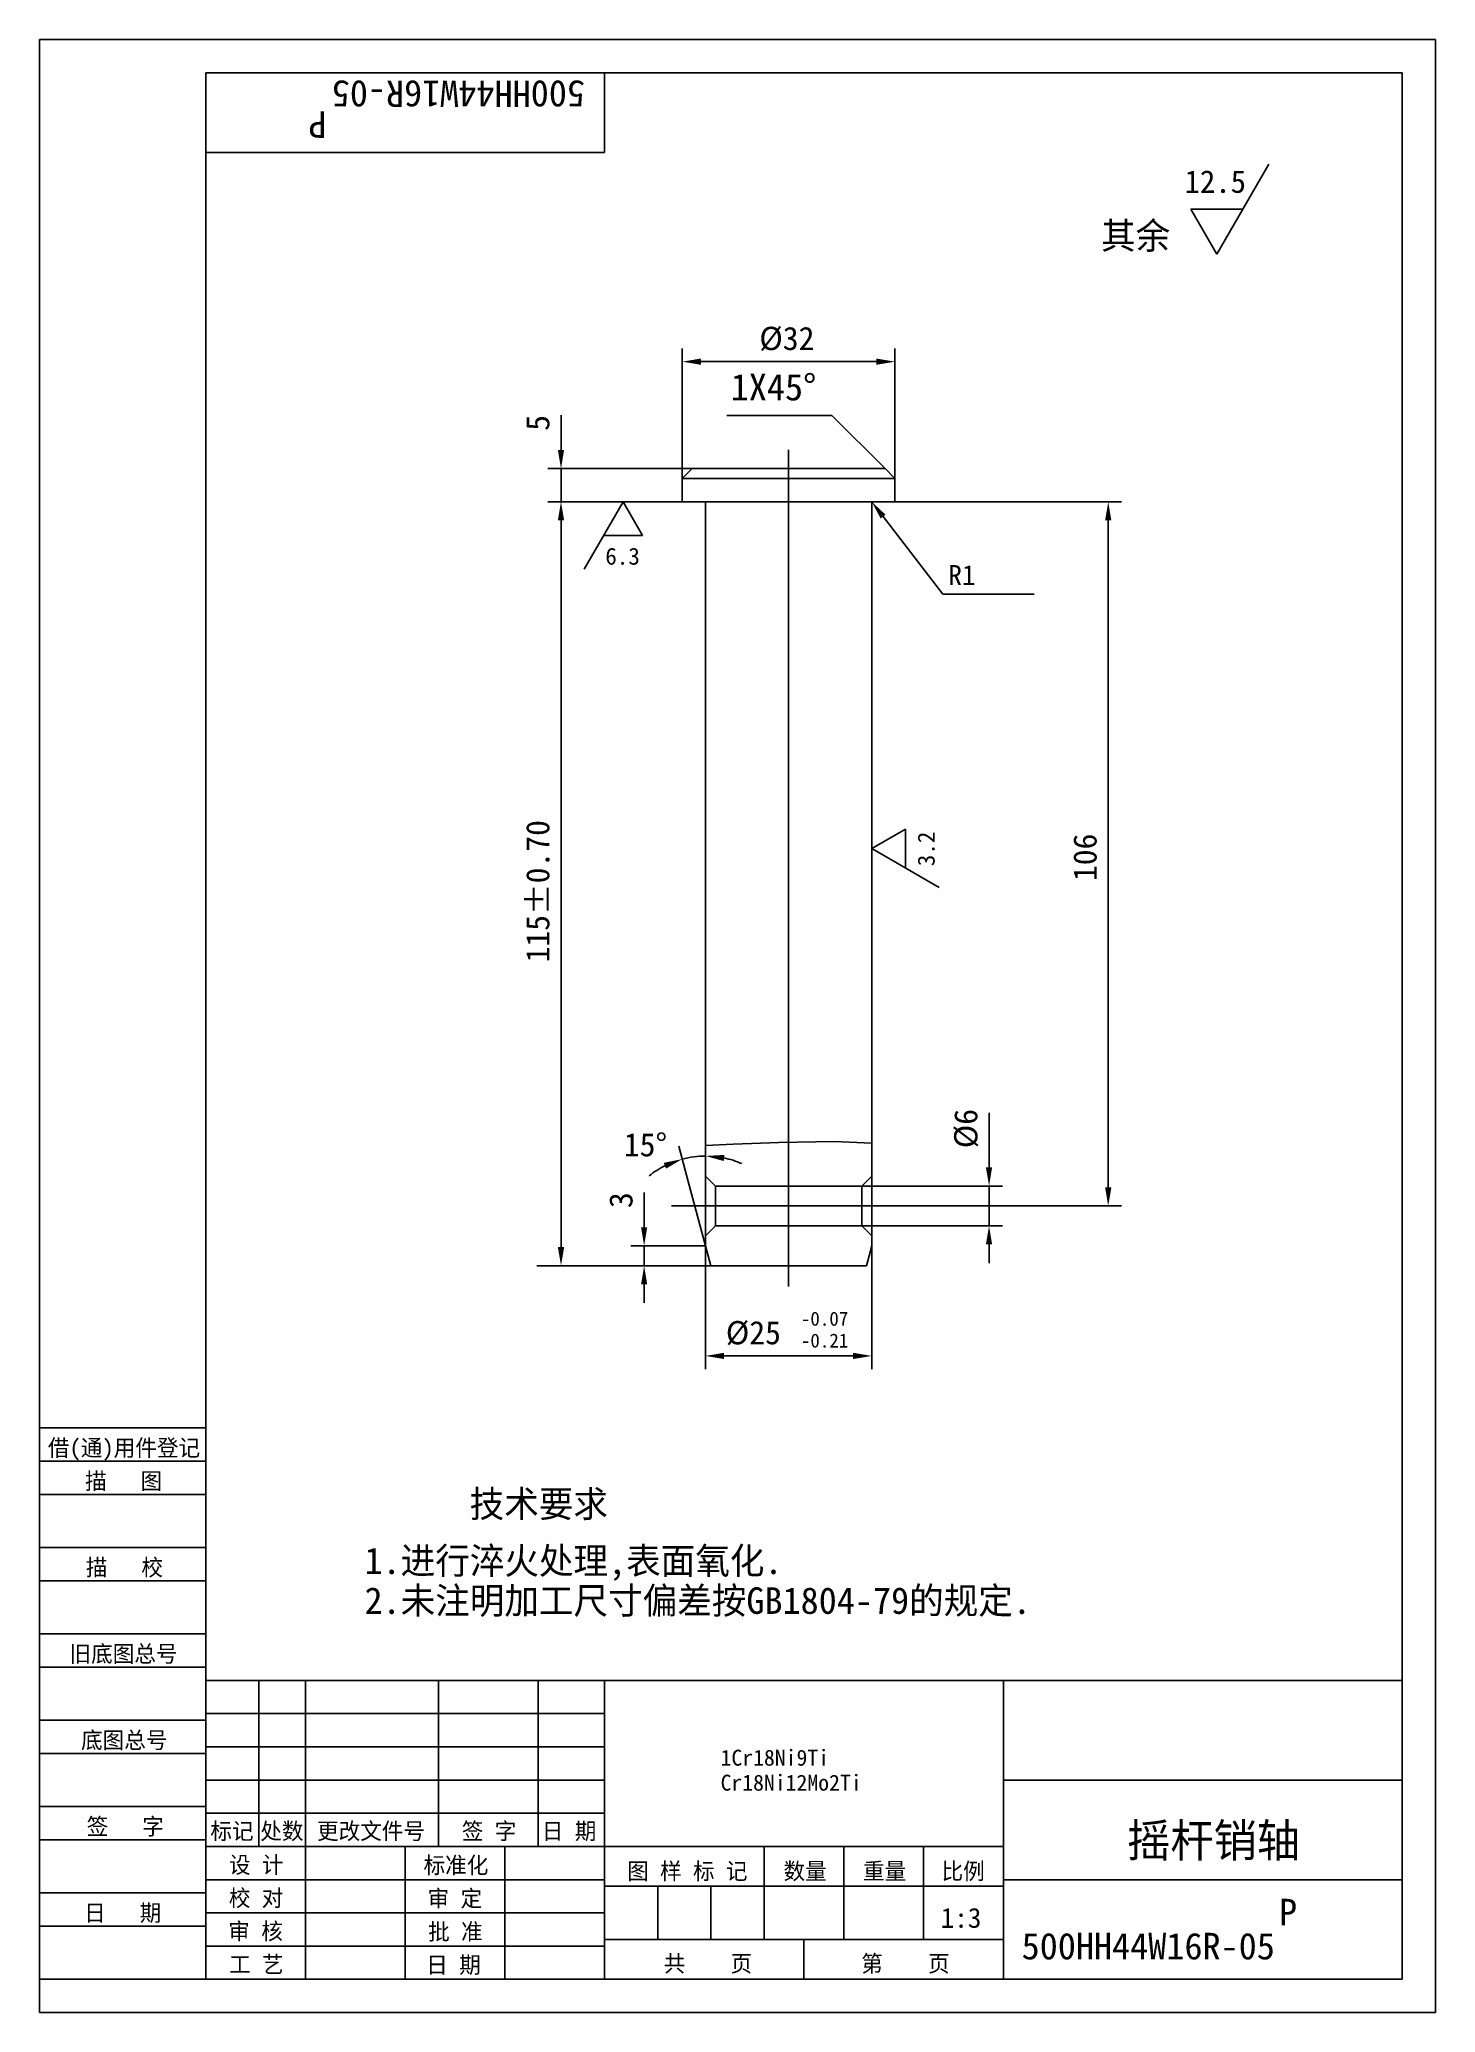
# Model space of a CAD drawing. Header units: metres. Extents: x 0 to 210, y 0 to 297.
import ezdxf

# ---------------------------------------------------------------- set-up
doc = ezdxf.new("R2010")
doc.units = ezdxf.units.M
for name, color, linetype in [('C', 6, 'Continuous'), ('D', 1, 'Continuous'), ('FL', 5, 'Continuous'), ('HA', 5, 'Continuous'), ('T', 7, 'Continuous'), ('TL', 4, 'Continuous')]:
    doc.layers.add(name, color=color, linetype=linetype)

# ---------------------------------------------------------------- blocks, each defined once
blk = doc.blocks.new('TUKUN4')
at = {"layer": 'FL'}
for p, q in [((0, 297), (0, 0)), ((210, 297), (0, 297)), ((210, 0), (210, 297)), ((0, 78), (25, 78)), ((0, 70), (25, 70)), ((0, 65), (25, 65)), ((0, 57), (25, 57)), ((0, 52), (25, 52)), ((33, 25), (33, 50)), ((40, 5), (40, 50)), ((60, 25), (60, 50)), ((75, 25), (75, 50)), ((25, 45), (85, 45)), ((0, 44), (25, 44)), ((0, 39), (25, 39)), ((25, 40), (85, 40)), ((25, 35), (85, 35)), ((0, 31), (25, 31)), ((25, 30), (85, 30)), ((0, 26), (25, 26)), ((70, 5), (70, 25)), ((0, 18), (25, 18)), ((25, 20), (85, 20)), ((25, 15), (85, 15)), ((0, 13), (25, 13)), ((25, 10), (85, 10)), ((0, 0), (210, 0))]:
    blk.add_line(p, q, dxfattribs=at)
at = {"layer": 'TL'}
for p, q in [((25, 5), (25, 292)), ((205, 292), (25, 292)), ((85, 292), (85, 280)), ((205, 5), (205, 292)), ((85, 280), (25, 280)), ((0, 88), (25, 88)), ((0, 83), (25, 83)), ((205, 50), (25, 50)), ((85, 5), (85, 50)), ((145, 5), (145, 50)), ((205, 35), (145, 35)), ((145, 25), (25, 25)), ((55, 5), (55, 25)), ((109, 11), (109, 25)), ((121, 11), (121, 25)), ((133, 11), (133, 25)), ((85, 19), (145, 19)), ((93, 11), (93, 19)), ((101, 11), (101, 19)), ((205, 20), (145, 20)), ((145, 11), (85, 11)), ((115, 5), (115, 11)), ((0, 5), (205, 5))]:
    blk.add_line(p, q, dxfattribs=at)
at = {"layer": 'T'}
for s, p in [('借(通)用件登记', (1.26, 83.76)), ('描   图', (6.86, 78.76)), ('描   校', (6.98, 65.76)), ('旧底图总号', (4.52, 52.76)), ('底图总号', (6.25, 39.76)), ('签   字', (7.1, 26.76)), ('标记', (25.71, 26.07)), ('处数', (33.22, 26.07)), ('更改文件号', (41.75, 26.07)), ('签 字', (63.53, 26.07)), ('日 期', (75.57, 26.07)), ('设 计', (28.5, 20.99)), ('标准化', (57.77, 20.93)), ('图 样 标 记', (88.4, 20.04)), ('数量', (111.92, 20.04)), ('重量', (123.88, 20.04)), ('比例', (135.7, 20.04)), ('校 对', (28.48, 15.99)), ('审 定', (58.39, 15.93)), ('日   期', (6.72, 13.76)), ('审 核', (28.41, 10.99)), ('批 准', (58.46, 10.93)), ('共    页', (93.91, 6.13)), ('第    页', (123.62, 6.13)), ('工 艺', (28.52, 5.99)), ('日 期', (58.18, 5.93))]:
    blk.add_text(s, height=2.5, dxfattribs=at).set_placement(p)

msp = doc.modelspace()

# ---------------------------------------------------------------- linework, layer by layer
at = {"layer": 'C'}
for p, q in [((112.69, 235.21), (112.69, 109.27)), ((112.69, 121.41), (95.07, 121.41)), ((112.69, 121.41), (130.32, 121.41))]:
    msp.add_line(p, q, dxfattribs=at)
at = {"layer": 'D'}
for p, q in [((184.91, 278.21), (177.1, 264.69)), ((173.2, 271.45), (181.01, 271.45)), ((177.1, 264.69), (173.2, 271.45)), ((96.69, 230.91), (96.69, 250.5)), ((128.69, 230.91), (128.69, 250.5)), ((99.49, 248.5), (125.89, 248.5)), ((78.45, 238.01), (78.45, 240.43)), ((78.45, 235.21), (78.45, 238.01)), ((119.21, 240.39), (103.41, 240.39)), ((127.19, 232.41), (119.21, 240.39)), ((98.19, 232.41), (76.45, 232.41)), ((78.45, 227.41), (78.45, 232.41)), ((96.69, 227.41), (76.45, 227.41)), ((96.69, 227.41), (76.45, 227.41)), ((81.93, 217.27), (87.78, 227.41)), ((87.78, 227.41), (90.71, 222.34)), ((128.69, 227.41), (162.77, 227.41)), ((78.45, 224.61), (78.45, 221.81)), ((78.45, 115.21), (78.45, 224.61)), ((126.9, 225.19), (135.89, 213.49)), ((160.77, 224.61), (160.77, 124.21)), ((90.71, 222.34), (84.85, 222.34)), ((135.89, 213.49), (138.69, 213.49)), ((138.69, 213.49), (149.62, 213.49)), ((125.19, 175.23), (130.26, 178.15)), ((130.26, 178.15), (130.26, 172.3)), ((135.33, 169.37), (125.19, 175.23)), ((142.84, 130.01), (142.84, 135.43)), ((97.6, 125.07), (96.18, 130.4)), ((142.84, 127.21), (142.84, 130.01)), ((100.19, 115.41), (97.6, 125.07)), ((90.96, 121.01), (90.96, 123.43)), ((123.69, 124.41), (144.84, 124.41)), ((142.84, 118.41), (142.84, 124.41)), ((90.96, 118.21), (90.96, 121.01)), ((130.32, 121.41), (162.77, 121.41)), ((123.69, 118.41), (144.84, 118.41)), ((100.19, 115.41), (88.96, 115.41)), ((90.96, 112.41), (90.96, 115.41)), ((100.19, 115.41), (100.19, 96.84)), ((125.19, 115.41), (125.19, 96.84)), ((142.84, 115.61), (142.84, 112.81)), ((101, 112.41), (74.8, 112.41)), ((90.96, 109.61), (90.96, 106.81)), ((102.99, 98.84), (122.39, 98.84))]:
    msp.add_line(p, q, dxfattribs=at)
for start, end in [(90, 105), (66.23, 78.11), (116.89, 128.77)]:
    msp.add_arc((100.19, 115.41), 13.52, start, end, dxfattribs=at)
for points in [[(99.49, 248.97), (99.49, 248.03), (96.69, 248.5)], [(125.89, 248.97), (125.89, 248.03), (128.69, 248.5)], [(77.98, 235.21), (78.92, 235.21), (78.45, 232.41)], [(77.98, 224.61), (78.92, 224.61), (78.45, 227.41)], [(77.98, 224.61), (78.92, 224.61), (78.45, 227.41)], [(126.53, 224.9), (127.27, 225.47), (125.19, 227.41)], [(160.3, 224.61), (161.24, 224.61), (160.77, 227.41)], [(93.91, 127.9), (94.25, 127.03), (96.69, 128.47)], [(102.93, 128.17), (103.03, 129.1), (100.19, 128.93)], [(142.37, 127.21), (143.3, 127.21), (142.84, 124.41)], [(160.3, 124.21), (161.24, 124.21), (160.77, 121.41)], [(90.49, 118.21), (91.42, 118.21), (90.96, 115.41)], [(142.37, 115.61), (143.3, 115.61), (142.84, 118.41)], [(77.98, 115.21), (78.92, 115.21), (78.45, 112.41)], [(90.49, 109.61), (91.42, 109.61), (90.96, 112.41)], [(102.99, 99.31), (102.99, 98.37), (100.19, 98.84)], [(122.39, 99.31), (122.39, 98.37), (125.19, 98.84)]]:
    msp.add_solid(points, dxfattribs=at)
at = {"layer": 'HA'}
msp.add_lwpolyline([(100.19, 130.53), (104.37, 130.69), (111.24, 130.94), (119.55, 131.11), (125.19, 130.86)], dxfattribs=at)
at = {"layer": 'TL'}
for p, q in [((96.69, 230.91), (98.19, 232.41)), ((98.19, 232.41), (127.19, 232.41)), ((128.69, 230.91), (127.19, 232.41)), ((96.69, 230.91), (128.69, 230.91)), ((96.69, 230.91), (96.69, 227.41)), ((128.69, 230.91), (128.69, 227.41)), ((96.69, 227.41), (128.69, 227.41)), ((100.19, 227.41), (100.19, 130.53)), ((125.19, 227.41), (125.19, 130.86)), ((100.19, 116.91), (100.19, 125.91)), ((101.69, 124.41), (100.19, 125.91)), ((123.69, 124.41), (125.19, 125.91)), ((125.19, 125.91), (125.19, 116.91)), ((101.69, 124.41), (101.69, 118.41)), ((101.69, 124.41), (123.69, 124.41)), ((123.69, 118.41), (123.69, 124.41)), ((101.69, 118.41), (100.19, 116.91)), ((100.19, 116.91), (100.19, 115.41)), ((101.69, 118.41), (123.69, 118.41)), ((123.69, 118.41), (125.19, 116.91)), ((125.19, 116.91), (125.19, 115.41)), ((100.19, 115.41), (101, 112.41)), ((125.19, 115.41), (124.39, 112.41)), ((101, 112.41), (124.39, 112.41))]:
    msp.add_line(p, q, dxfattribs=at)
for points in [[(125.19, 130.86), (125.19, 125.91)], [(100.19, 130.53), (100.19, 125.91)]]:
    msp.add_lwpolyline(points, dxfattribs=at)

# ---------------------------------------------------------------- block references
at = {"layer": 'D'}
msp.add_blockref('TUKUN4', (0, 0), dxfattribs=at)

# ---------------------------------------------------------------- texts
for s, height, rotation, p in [('500HH44W16R-05', 4, 180, (82.06, 290.81)), ('P', 4, 180, (43.2, 286.19)), ('5', 3.5, 90, (76.7, 238.1)), ('115%%P0.70', 3.5, 90, (76.7, 158.07)), ('3.2', 2.55, 90, (134.66, 172.55)), ('106', 3.5, 90, (159.02, 170.32)), ('%%C6', 3.5, 90, (141.09, 130.1)), ('3', 3.5, 90, (89.21, 121.1))]:
    msp.add_text(s, height=height, rotation=rotation, dxfattribs=at).set_placement(p)
for s, height, p in [('12.5', 3.4, (172.25, 273.91)), ('其余', 4, (159.69, 265.46)), ('%%C32', 3.5, (108.28, 250.25)), ('1X45%%d', 4, (103.98, 242.67)), ('6.3', 2.55, (85.11, 217.94)), ('R1', 3, (136.72, 214.88)), ('15%%D', 3.5, (87.9, 128.88)), ('%%C25', 3.5, (103.24, 100.59)), ('-0.07', 2.1, (114.53, 103.39)), ('-0.21', 2.1, (114.53, 100.1)), ('技术要求', 4, (64.71, 74.56)), ('1.进行淬火处理,表面氧化.', 4, (48.89, 66.01)), ('2.未注明加工尺寸偏差按GB1804-79的规定.', 4, (48.89, 60.01)), ('1Cr18Ni9Ti', 2.4, (102.45, 37.16)), ('Cr18Ni12Mo2Ti', 2.4, (102.45, 33.4)), ('摇杆销轴', 5, (163.62, 23.42)), ('1:3', 3, (135.57, 12.75)), ('P', 4, (186.46, 13.12)), ('500HH44W16R-05', 4, (147.74, 8))]:
    msp.add_text(s, height=height, dxfattribs=at).set_placement(p)

doc.saveas('drawing.dxf')
